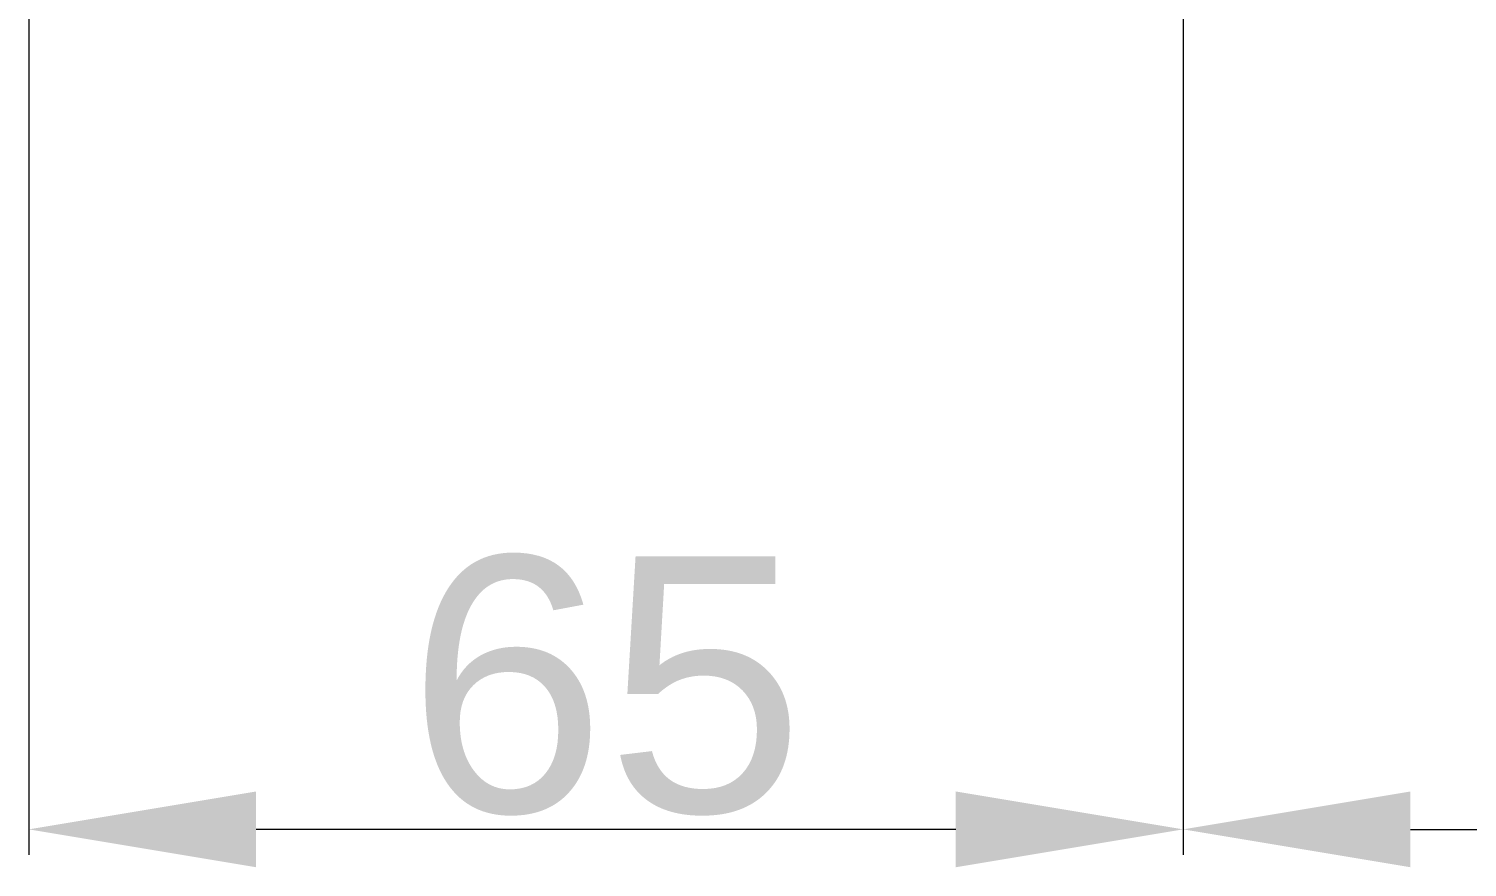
# Model space of a CAD drawing. Header units: centimetres. Extents: x 470464 to 524273, y 49611 to 59074.
# Drawn here: x 504104.9 to 504185.9, y 50187.3 to 50234.5 of the extents above; entities that cross this region are included whole.
import ezdxf

# ---------------------------------------------------------------- set-up
doc = ezdxf.new("R2010")
doc.units = ezdxf.units.CM
doc.header["$MEASUREMENT"] = 0
doc.layers.add('A-ANNO-REVC-01', color=1, linetype='Continuous', lineweight=15, true_color=0xff0000, plot=False)
doc.layers.add('vinç', color=7, linetype='Continuous')
doc.styles.add('BARIŞ BABUR-3', font='arial.ttf')
doc.dimstyles.new('AAA_A4 BVS STANDART', dxfattribs={"dimscale": 12, "dimtxt": 1.8, "dimasz": 1.6, "dimexe": 0.18, "dimexo": 0.0625, "dimgap": 0.09, "dimtad": 1, "dimtoh": 1, "dimdec": 0, "dimzin": 9, "dimdsep": 46, "dimtxsty": 'BARIŞ BABUR-3', "dimcen": 0.09, "dimclrd": 1, "dimclre": 1, "dimclrt": 2, "dimadec": 0, "dimazin": 0, "dimtfac": 1, "dimtdec": 0, "dimtofl": 0, "dimtmove": 0, "dimatfit": 3, "dimfxl": 1, "dimtolj": 1, "dimtzin": 0, "dimlwd": 9, "dimlwe": 9, "dimarcsym": 0})

# ---------------------------------------------------------------- blocks, each defined once
blk = doc.blocks.new('*D141')
at = {"layer": 'A-ANNO-REVC-01', "color": 1, "lineweight": 9, "transparency": 16777216}
for p, q in [((416851.459, 68476.754), (416851.459, 68408.002)), ((417929.459, 68476.754), (417929.459, 68408.002)), ((416864.259, 68409.442), (417916.659, 68409.442))]:
    blk.add_line(p, q, dxfattribs=at)
at = {"layer": 'A-ANNO-REVC-01', "color": 1, "transparency": 16777216}
for points in [[(416864.259, 68411.576), (416864.259, 68407.309), (416851.459, 68409.442)], [(417916.659, 68411.576), (417916.659, 68407.309), (417929.459, 68409.442)]]:
    blk.add_solid(points, dxfattribs=at)
at = {"layer": 'Defpoints', "color": 0, "transparency": 16777216}
for p in [(416851.459, 68477.254), (417929.459, 68477.254), (417929.459, 68409.442)]:
    blk.add_point(p, dxfattribs=at)
at = {"layer": 'A-ANNO-REVC-01', "color": 2, "transparency": 16777216, "insert": (417388.825, 68419.027), "char_height": 14.4, "attachment_point": 5, "style": 'BARIŞ BABUR-3'}
blk.add_mtext('\\A1;KANCA GEZME MESAFESİ : 1078', dxfattribs=at)
blk = doc.blocks.new('*D146')
at = {"layer": 'A-ANNO-REVC-01', "color": 1, "lineweight": 9, "transparency": 16777216}
for p, q in [((416786.459, 68765.863), (416786.459, 68408.002)), ((416851.459, 68476.754), (416851.459, 68408.002)), ((416838.659, 68409.442), (416799.259, 68409.442))]:
    blk.add_line(p, q, dxfattribs=at)
at = {"layer": 'A-ANNO-REVC-01', "color": 1, "transparency": 16777216}
for points in [[(416799.259, 68411.576), (416799.259, 68407.309), (416786.459, 68409.442)], [(416838.659, 68411.576), (416838.659, 68407.309), (416851.459, 68409.442)]]:
    blk.add_solid(points, dxfattribs=at)
at = {"layer": 'Defpoints', "color": 0, "transparency": 16777216}
for p in [(416786.459, 68766.363), (416851.459, 68477.254), (416786.459, 68409.442)]:
    blk.add_point(p, dxfattribs=at)
at = {"layer": 'A-ANNO-REVC-01', "color": 2, "transparency": 16777216, "insert": (416818.959, 68417.514), "char_height": 14.4, "attachment_point": 5, "style": 'BARIŞ BABUR-3'}
blk.add_mtext('\\A1;65', dxfattribs=at)
blk = doc.blocks.new('DHSETSRDJFDS')
at = {"layer": 'A-ANNO-REVC-01', "color": 6}
dim = blk.add_linear_dim(base=(416786.459, 68409.442), p1=(416851.459, 68477.254), p2=(416786.459, 68766.363), dimstyle='AAA_A4 BVS STANDART', override={"dimscale": 8}, dxfattribs=at)
dim.commit()
dim.dimension.update_dxf_attribs({"geometry": '*D146', "text_midpoint": (416818.959, 68417.514)})
dim = blk.add_linear_dim(base=(417929.459, 68409.442), p1=(416851.459, 68477.254), p2=(417929.459, 68477.254), text='KANCA GEZME MESAFESİ : <>', dimstyle='AAA_A4 BVS STANDART', override={"dimscale": 8, "dimtxsty": 'BARIŞ BABUR-3'}, dxfattribs=at)
dim.commit()
dim.dimension.update_dxf_attribs({"geometry": '*D141', "text_midpoint": (417388.825, 68409.442), "dimtype": 128})

msp = doc.modelspace()

# ---------------------------------------------------------------- block references
at = {"layer": 'vinç', "color": 0}
msp.add_blockref('DHSETSRDJFDS', (87318.426, -18220.054), dxfattribs=at)

doc.saveas('drawing.dxf')
